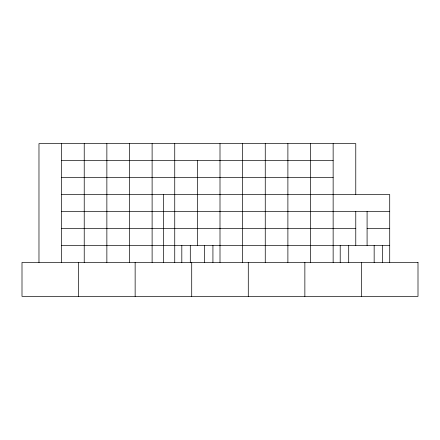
<?xml version="1.0" encoding="UTF-8"?>
<svg xmlns="http://www.w3.org/2000/svg" width="440" height="440" viewBox="0 0 440 440"><rect width="100%" height="100%" fill="white"/><g stroke="black" fill="none" stroke-linecap="round" stroke-linejoin="round"><path stroke-width="0.66" d="M61.6 160.6L333.141 160.6M61.6 177.573L333.141 177.573M61.6 194.541L389.714 194.541L389.714 262.427M61.6 211.514L389.714 211.514M61.6 228.487L355.773 228.487M367.087 228.487L389.714 228.487M61.6 245.46L389.714 245.46M382.641 245.46L382.641 262.427M374.16 245.46L374.16 262.427M367.087 211.514L367.087 245.46M361.427 262.427L361.427 296.373M355.773 194.447L355.773 143.627L38.973 143.627L38.973 262.427M355.773 211.514L355.773 245.46M348.7 245.46L348.7 262.427M340.214 245.46L340.214 262.427M333.141 143.627L333.141 262.427M310.514 143.627L310.514 262.427M304.86 262.427L304.86 296.373M287.887 143.627L287.887 262.427M265.26 143.627L265.26 262.427M248.287 262.427L248.287 296.373M242.627 143.627L242.627 262.427M220 143.627L220 262.427M212.927 245.46L212.927 262.427M204.441 245.46L204.441 262.427M197.373 160.6L197.373 245.46M191.714 262.427L191.714 296.373M190.3 245.46L190.3 262.427M181.814 245.46L181.814 262.427M174.74 143.627L174.74 262.427M163.427 194.541L163.427 262.427M152.114 143.627L152.114 262.427M135.141 262.427L135.141 296.373M129.487 143.627L129.487 262.427M106.86 143.627L106.86 262.427M84.227 143.627L84.227 262.427M78.573 262.427L78.573 296.373M61.6 143.627L61.6 262.427M418 262.427L22 262.427L22 296.373L418 296.373L418 262.427"/></g></svg>
